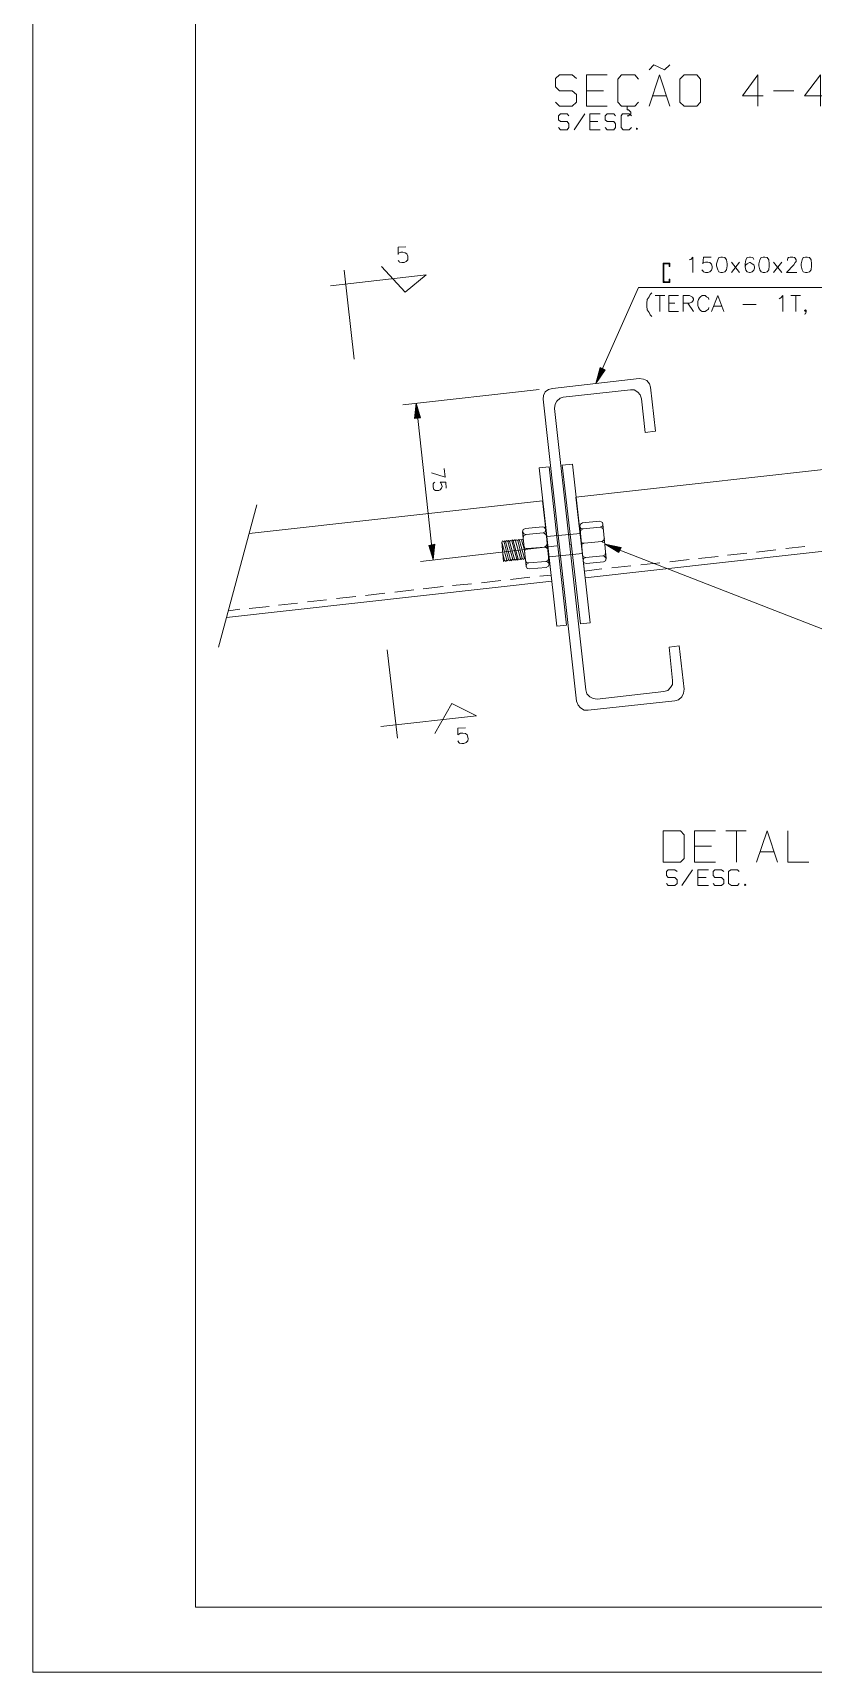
# Model space of a CAD drawing. Header units: millimetres. Extents: x 8 to 1677, y 56 to 1181.
# Drawn here: x 786.5 to 906.8, y 55.7 to 308.5 of the extents above; entities that cross this region are included whole.
import ezdxf

# ---------------------------------------------------------------- set-up
doc = ezdxf.new("R2010")
doc.units = ezdxf.units.MM
doc.header["$MEASUREMENT"] = 0
doc.layers.get('0').update_dxf_attribs({"linetype": 'CONTINUOUS'})

# ---------------------------------------------------------------- blocks, each defined once
blk = doc.blocks.new('MF31AE950')
at = {"color": 7, "linetype": 'Continuous', "lineweight": 9, "true_color": 0x000007}
blk.add_lwpolyline([(123.35, 1039.55), (123.35, 149.38), (123.35, 149.38)], dxfattribs=at)
blk = doc.blocks.new('MF31AED70')
at = {"color": 7, "linetype": 'Continuous', "lineweight": 20, "true_color": 0x000007}
blk.add_lwpolyline([(123.33, 1039.57), (405.41, 1039.57), (405.41, 1039.57)], dxfattribs=at)

msp = doc.modelspace()

# ---------------------------------------------------------------- hatches: boundary and pattern name
at = {"true_color": 0x000007}
for points in [[(874.73, 256.59), (873.29, 254.47), (873.96, 256.94)], [(845.6, 251.43), (846.28, 249.15), (845.35, 249.05)], [(848.23, 227.3), (847.55, 229.5), (848.48, 229.66)], [(876.84, 228.39), (874.73, 229.66), (877.19, 229.15)]]:
    msp.add_hatch(color=7, dxfattribs=at).paths.add_polyline_path(points)

# ---------------------------------------------------------------- linework, layer by layer
at = {"color": 7, "linetype": 'Continuous', "lineweight": 9, "true_color": 0x000007}
for points in [[(811.58, 65.73), (811.58, 639.87), (811.58, 639.87)], [(1666.59, 65.73), (811.58, 65.73), (811.58, 65.73)]]:
    msp.add_lwpolyline(points, dxfattribs=at)
at = {"color": 7, "linetype": 'Continuous', "lineweight": 20, "true_color": 0x000007}
for points in [[(881.51, 302.83), (882.27, 303.59), (883.87, 302.83), (884.71, 303.59)], [(867.1, 297.84), (867.7, 297.24), (869.65, 297.24), (870.33, 297.84), (870.33, 299.01), (869.65, 299.61), (867.7, 299.61), (867.1, 300.2), (867.1, 301.48), (867.7, 302.07), (869.65, 302.07), (870.33, 301.48)], [(871.85, 297.24), (871.85, 302.07), (875.07, 302.07)], [(879.89, 297.84), (879.31, 297.24), (877.27, 297.24), (876.68, 297.84), (876.68, 301.39), (877.27, 302.07), (879.31, 302.07), (879.89, 301.39)], [(881.51, 297.24), (883.11, 302.07), (884.71, 297.24)], [(898.28, 297.24), (898.28, 302.07), (895.9, 298.85), (899.12, 298.85)], [(907.92, 297.24), (907.92, 302.07), (905.47, 298.85), (908.68, 298.85)], [(874.48, 299.61), (871.85, 299.61), (871.85, 299.61)], [(884.12, 298.85), (882, 298.85), (882, 298.85)], [(900.72, 299.61), (903.85, 299.61), (903.85, 299.61)], [(867.53, 293.93), (867.86, 293.6), (868.89, 293.6), (869.13, 293.93), (869.13, 294.53), (868.89, 294.86), (867.86, 294.86), (867.53, 295.13), (867.53, 295.72), (867.86, 296.05), (868.89, 296.05), (869.13, 295.72)], [(869.98, 293.6), (871.6, 296.05), (871.6, 296.05)], [(871.85, 297.24), (875.07, 297.24), (875.07, 297.24)], [(872.36, 293.6), (872.36, 296.05), (873.96, 296.05)], [(874.73, 293.93), (875.07, 293.6), (876.08, 293.6), (876.33, 293.93), (876.33, 294.53), (876.08, 294.86), (875.07, 294.86), (874.73, 295.13), (874.73, 295.72), (875.07, 296.05), (876.08, 296.05), (876.33, 295.72)], [(878.79, 293.93), (878.45, 293.6), (877.52, 293.6), (877.19, 293.93), (877.19, 295.72), (877.44, 296.05), (878.45, 296.05), (878.79, 295.72)], [(878.12, 297.24), (878.12, 296.65), (878.36, 296.65), (878.71, 296.3), (878.71, 296.05), (878.36, 295.72), (878.12, 295.72)], [(873.63, 294.86), (872.36, 294.86), (872.36, 294.86)], [(872.36, 293.6), (873.96, 293.6), (873.96, 293.6)], [(842.8, 273.44), (842.97, 273.28), (843.05, 273.19), (843.4, 273.1), (843.73, 273.1), (844.08, 273.28), (844.33, 273.53), (844.33, 273.87), (844.33, 274.12), (844.16, 274.45), (843.9, 274.63), (843.57, 274.72), (843.23, 274.72), (842.89, 274.55), (842.8, 274.37), (842.8, 275.48), (844, 275.56)], [(888.27, 271.57), (888.27, 273.96), (887.94, 273.61), (887.69, 273.53)], [(889.63, 272), (889.81, 271.84), (889.89, 271.66), (890.22, 271.57), (890.57, 271.57), (890.9, 271.66), (891.15, 271.92), (891.25, 272.25), (891.25, 272.52), (891.15, 272.85), (890.9, 273.1), (890.57, 273.19), (890.22, 273.19), (889.89, 273.1), (889.81, 272.93), (889.89, 273.96), (891.07, 273.96)], [(894.21, 271.57), (895.48, 273.19), (895.48, 273.19)], [(894.21, 273.19), (895.48, 271.57), (895.48, 271.57)], [(896.33, 272.43), (896.41, 272.76), (896.66, 272.93), (897, 273.1), (897.09, 273.1), (897.42, 272.93), (897.68, 272.76), (897.76, 272.43), (897.76, 272.25), (897.68, 271.92), (897.42, 271.66), (897.09, 271.57), (897, 271.57), (896.66, 271.66), (896.41, 271.92), (896.33, 272.43), (896.33, 272.93), (896.41, 273.53), (896.66, 273.87), (897, 273.96), (897.17, 273.96), (897.5, 273.87), (897.68, 273.61)], [(900.72, 271.57), (902, 273.19), (902, 273.19)], [(900.72, 273.19), (902, 271.57), (902, 271.57)], [(902.84, 273.44), (902.84, 273.53), (902.92, 273.77), (903.01, 273.87), (903.27, 273.96), (903.69, 273.96), (903.95, 273.87), (904.03, 273.77), (904.2, 273.53), (904.2, 273.28), (904.03, 273.1), (903.85, 272.76), (902.68, 271.57), (904.28, 271.57)], [(832.38, 269.54), (847.12, 271.24), (847.12, 271.24)], [(836.02, 258.19), (834.5, 271.92), (834.5, 271.92)], [(843.9, 268.53), (840.26, 272.52), (840.26, 272.52)], [(847.12, 271.24), (843.9, 268.53), (843.9, 268.53)], [(883.79, 273.01), (883.71, 273.01), (883.71, 272.93)], [(883.71, 270.13), (883.71, 272.93), (883.71, 272.93)], [(883.79, 273.01), (884.63, 273.01), (884.63, 273.01)], [(883.87, 272.93), (883.79, 272.85), (883.79, 272.85)], [(883.79, 270.22), (883.79, 272.85), (883.79, 272.85)], [(883.87, 272.93), (884.55, 272.93), (884.55, 272.93)], [(884.63, 272.85), (884.55, 272.93), (884.55, 272.93)], [(884.71, 272.93), (884.71, 273.01), (884.63, 273.01)], [(884.63, 272.52), (884.63, 272.85), (884.63, 272.85)], [(884.63, 272.52), (884.71, 272.52), (884.71, 272.52)], [(884.63, 270.22), (884.63, 270.56), (884.63, 270.56)], [(884.63, 270.56), (884.71, 270.56), (884.71, 270.56)], [(884.71, 272.52), (884.71, 272.93), (884.71, 272.93)], [(884.71, 270.13), (884.71, 270.56), (884.71, 270.56)], [(881.92, 264.81), (881.67, 265.06), (881.51, 265.4), (881.24, 265.82), (881.16, 266.41), (881.16, 266.84), (881.24, 267.42), (881.51, 267.85), (881.67, 268.2), (881.92, 268.45)], [(882.43, 268.02), (883.95, 268.02), (883.95, 268.02)], [(883.19, 265.57), (883.19, 268.02), (883.19, 268.02)], [(883.71, 270.13), (883.71, 270.05), (883.79, 270.05)], [(883.79, 270.22), (883.87, 270.13), (883.87, 270.13)], [(883.79, 270.05), (884.63, 270.05), (884.63, 270.05)], [(883.87, 270.13), (884.55, 270.13), (884.55, 270.13)], [(884.55, 270.13), (884.63, 270.22), (884.63, 270.22)], [(884.55, 265.57), (884.55, 268.02), (886.07, 268.02)], [(884.63, 270.05), (884.71, 270.05), (884.71, 270.13)], [(886.75, 265.57), (886.75, 268.02), (887.77, 268.02), (888.11, 267.85), (888.19, 267.77), (888.35, 267.52), (888.35, 267.34), (888.19, 267.09), (888.11, 267.01), (887.77, 266.84), (886.75, 266.84)], [(890.74, 266.17), (890.65, 265.9), (890.39, 265.74), (890.14, 265.57), (889.71, 265.57), (889.46, 265.74), (889.3, 265.9), (889.13, 266.17), (889.03, 266.5), (889.03, 267.09), (889.13, 267.42), (889.3, 267.69), (889.46, 267.85), (889.71, 268.02), (890.14, 268.02), (890.39, 267.85), (890.65, 267.69), (890.74, 267.42)], [(891.15, 265.57), (892.09, 268.02), (893.02, 265.57)], [(902.16, 265.57), (902.16, 268.02), (901.83, 267.69), (901.57, 267.52)], [(903.35, 268.02), (904.88, 268.02), (904.88, 268.02)], [(904.12, 265.57), (904.12, 268.02), (904.12, 268.02)], [(885.48, 266.84), (884.55, 266.84), (884.55, 266.84)], [(884.55, 265.57), (886.07, 265.57), (886.07, 265.57)], [(887.51, 266.84), (888.35, 265.57), (888.35, 265.57)], [(892.69, 266.41), (891.5, 266.41), (891.5, 266.41)], [(895.98, 266.66), (898.01, 266.66), (898.01, 266.66)], [(905.47, 265.14), (905.64, 265.22), (905.72, 265.49), (905.72, 265.74), (905.64, 265.82), (905.47, 265.74), (905.64, 265.57), (905.72, 265.74)], [(866.6, 253.71), (866.01, 253.55), (865.5, 253.2), (865.25, 252.6), (865.17, 252.02)], [(866.6, 253.71), (879.98, 255.23), (879.98, 255.23)], [(868.29, 252.36), (878.63, 253.46), (878.63, 253.46)], [(880.32, 252.11), (880.15, 252.7), (879.8, 253.12), (879.22, 253.46), (878.63, 253.46)], [(881.75, 253.88), (881.59, 254.39), (881.16, 254.9), (880.66, 255.15), (879.98, 255.23)], [(882.52, 247.11), (881.75, 253.88), (881.75, 253.88)], [(845.6, 251.43), (845.35, 249.05), (845.35, 249.05)], [(845.6, 251.43), (846.28, 249.15), (846.28, 249.15)], [(870.33, 205.45), (865.17, 252.02), (865.17, 252.02)], [(868.29, 252.36), (867.78, 252.19), (867.28, 251.76), (867.02, 251.26), (866.94, 250.59)], [(871.76, 207.22), (866.94, 250.59), (866.94, 250.59)], [(880.91, 246.93), (880.32, 252.11), (880.32, 252.11)], [(845.35, 249.05), (846.28, 249.15), (846.28, 249.15)], [(870.24, 236.94), (962.2, 247.19), (962.2, 247.19)], [(880.91, 246.93), (882.52, 247.11), (882.52, 247.11)], [(866.09, 241.6), (864.57, 241.44), (864.57, 241.44)], [(867.28, 217.04), (864.57, 241.44), (864.57, 241.44)], [(868.8, 217.21), (866.09, 241.6), (866.09, 241.6)], [(868.13, 241.85), (869.73, 242.02), (869.73, 242.02)], [(868.13, 241.85), (870.92, 217.39), (870.92, 217.39)], [(869.73, 242.02), (872.44, 217.56), (872.44, 217.56)], [(815.12, 213.82), (821.04, 235.77), (821.04, 235.77)], [(865.07, 236.35), (819.85, 231.35), (819.85, 231.35)], [(866.52, 223.99), (865.07, 236.35), (865.07, 236.35)], [(871.68, 224.5), (870.24, 236.94), (870.24, 236.94)], [(871.25, 232.97), (870.92, 232.79), (870.84, 232.46)], [(873.88, 233.22), (871.25, 232.97), (871.25, 232.97)], [(871.68, 224.5), (958.65, 234.23), (958.65, 234.23)], [(874.39, 232.79), (874.31, 233.05), (874.13, 233.14), (873.88, 233.22)], [(873.96, 232.29), (874.31, 232.46), (874.39, 232.79)], [(874.89, 227.46), (874.39, 232.79), (874.39, 232.79)], [(858.9, 230.18), (858.81, 229.99), (858.81, 229.99)], [(859.15, 229.99), (858.9, 230.18), (858.9, 230.18)], [(859.23, 230.18), (859.15, 229.99), (859.15, 229.99)], [(859.39, 230.09), (859.23, 230.18), (859.23, 230.18)], [(859.49, 230.26), (859.39, 229.99), (859.39, 229.99)], [(860.17, 227.3), (859.39, 230.09), (859.39, 230.09)], [(859.74, 230.09), (859.49, 230.26), (859.49, 230.26)], [(859.82, 230.26), (859.74, 230.09), (859.74, 230.09)], [(860.5, 227.3), (859.74, 230.09), (859.74, 230.09)], [(859.99, 230.09), (859.82, 230.26), (859.82, 230.26)], [(860.17, 230.26), (859.99, 230.09), (859.99, 230.09)], [(860.75, 227.38), (859.99, 230.09), (859.99, 230.09)], [(860.34, 230.18), (860.17, 230.26), (860.17, 230.26)], [(860.42, 230.34), (860.34, 230.09), (860.34, 230.09)], [(861.1, 227.38), (860.34, 230.18), (860.34, 230.18)], [(860.58, 230.18), (860.42, 230.34), (860.42, 230.34)], [(860.75, 230.34), (860.58, 230.18), (860.58, 230.18)], [(861.34, 227.38), (860.58, 230.18), (860.58, 230.18)], [(860.93, 230.18), (860.75, 230.34), (860.75, 230.34)], [(861.01, 230.34), (860.93, 230.18), (860.93, 230.18)], [(861.69, 227.46), (860.93, 230.18), (860.93, 230.18)], [(861.26, 230.26), (861.01, 230.34), (861.01, 230.34)], [(861.34, 230.42), (861.26, 230.26), (861.26, 230.26)], [(861.94, 227.46), (861.26, 230.26), (861.26, 230.26)], [(861.51, 230.26), (861.34, 230.42), (861.34, 230.42)], [(861.61, 230.42), (861.51, 230.26), (861.51, 230.26)], [(862.29, 227.46), (861.51, 230.26), (861.51, 230.26)], [(861.86, 230.34), (861.61, 230.42), (861.61, 230.42)], [(861.94, 230.42), (861.86, 230.26), (861.86, 230.26)], [(862.29, 228.74), (861.86, 230.34), (861.86, 230.34)], [(862.11, 230.34), (861.94, 230.42), (861.94, 230.42)], [(862.45, 232.11), (862.11, 231.95), (862.02, 231.61)], [(862.02, 231.61), (862.19, 231.27), (862.54, 231.18)], [(862.54, 226.27), (862.02, 231.61), (862.02, 231.61)], [(862.54, 231.18), (862.19, 231.02), (862.11, 230.67)], [(862.45, 232.11), (865.07, 232.38), (865.07, 232.38)], [(862.54, 231.18), (865.17, 231.43), (865.17, 231.43)], [(865.58, 231.95), (865.5, 232.11), (865.33, 232.29), (865.07, 232.38)], [(865.17, 231.43), (865.5, 231.61), (865.58, 231.95)], [(865.66, 231.02), (865.58, 231.18), (865.41, 231.35), (865.17, 231.43)], [(866.09, 226.62), (865.58, 231.95), (865.58, 231.95)], [(870.92, 231.35), (865.74, 230.85), (865.74, 230.85)], [(865.74, 230.67), (865.74, 230.75), (865.74, 230.75)], [(870.84, 232.46), (871, 232.11), (871.33, 232.03)], [(871.33, 227.12), (870.84, 232.46), (870.84, 232.46)], [(871.33, 232.03), (871, 231.86), (870.92, 231.53)], [(870.92, 231.18), (870.92, 231.27), (870.92, 231.27)], [(871, 230.26), (871.17, 229.91), (871.52, 229.83)], [(873.96, 232.29), (871.33, 232.03), (871.33, 232.03)], [(874.21, 230.09), (871.52, 229.83), (871.52, 229.83)], [(874.48, 231.86), (874.39, 232.11), (874.21, 232.21), (873.96, 232.29)], [(874.21, 230.09), (874.48, 230.26), (874.64, 230.59)], [(874.73, 229.66), (874.64, 229.91), (874.39, 229.99), (874.21, 230.09)], [(848.48, 229.66), (847.55, 229.5), (847.55, 229.5)], [(848.23, 227.3), (847.55, 229.5), (847.55, 229.5)], [(848.23, 227.3), (848.48, 229.66), (848.48, 229.66)], [(858.81, 229.99), (859.06, 227.03), (859.06, 227.03)], [(859.58, 227.2), (858.81, 229.99), (858.81, 229.99)], [(859.23, 227.2), (858.98, 228.22), (858.98, 228.22)], [(859.82, 227.3), (859.15, 229.99), (859.15, 229.99)], [(861.94, 227.55), (861.86, 227.3), (861.86, 227.3)], [(862.19, 229.42), (862.37, 229.07), (862.7, 228.99)], [(862.29, 227.55), (862.19, 227.3), (862.19, 227.3)], [(862.7, 228.99), (862.37, 228.82), (862.29, 228.47)], [(862.7, 228.99), (865.41, 229.23), (865.41, 229.23)], [(865.41, 229.23), (865.66, 229.42), (865.84, 229.75)], [(865.93, 228.82), (865.84, 228.99), (865.58, 229.15), (865.41, 229.23)], [(865.58, 227.03), (865.93, 227.2), (866.01, 227.55)], [(871.25, 228.22), (866.09, 227.71), (866.09, 227.71)], [(871.52, 229.83), (871.17, 229.66), (871.09, 229.32)], [(871.25, 228.06), (871.42, 227.71), (871.76, 227.63)], [(871.76, 227.63), (871.42, 227.46), (871.33, 227.12)], [(874.39, 227.88), (871.76, 227.63), (871.76, 227.63)], [(874.39, 227.88), (874.73, 228.06), (874.81, 228.39)], [(874.89, 227.46), (874.81, 227.63), (874.64, 227.79), (874.39, 227.88)], [(889.13, 227.46), (892.17, 227.79), (892.17, 227.79)], [(893.61, 227.98), (896.57, 228.31), (896.57, 228.31)], [(898.1, 228.47), (901.06, 228.82), (901.06, 228.82)], [(902.59, 228.99), (905.55, 229.32), (905.55, 229.32)], [(859.06, 227.03), (859.23, 227.2), (859.23, 227.2)], [(859.49, 227.03), (859.23, 227.2), (859.23, 227.2)], [(859.58, 227.3), (859.49, 227.03), (859.49, 227.03)], [(859.74, 227.12), (859.58, 227.2), (859.58, 227.2)], [(859.82, 227.3), (859.74, 227.12), (859.74, 227.12)], [(860.07, 227.12), (859.82, 227.3), (859.82, 227.3)], [(860.17, 227.3), (860.07, 227.12), (860.07, 227.12)], [(860.34, 227.12), (860.17, 227.3), (860.17, 227.3)], [(860.42, 227.38), (860.34, 227.12), (860.34, 227.12)], [(860.67, 227.2), (860.5, 227.3), (860.5, 227.3)], [(860.75, 227.38), (860.67, 227.2), (860.67, 227.2)], [(861.01, 227.2), (860.75, 227.38), (860.75, 227.38)], [(861.1, 227.46), (861.01, 227.2), (861.01, 227.2)], [(861.26, 227.2), (861.1, 227.38), (861.1, 227.38)], [(861.34, 227.46), (861.26, 227.2), (861.26, 227.2)], [(861.61, 227.3), (861.34, 227.38), (861.34, 227.38)], [(861.69, 227.46), (861.61, 227.3), (861.61, 227.3)], [(861.86, 227.3), (861.69, 227.46), (861.69, 227.46)], [(862.19, 227.3), (861.94, 227.46), (861.94, 227.46)], [(862.37, 227.46), (862.29, 227.46), (862.29, 227.46)], [(862.45, 227.2), (862.62, 226.87), (862.95, 226.79)], [(862.95, 226.79), (862.62, 226.62), (862.54, 226.19)], [(862.54, 226.27), (862.7, 225.94), (863.05, 225.86)], [(862.95, 226.79), (865.58, 227.03), (865.58, 227.03)], [(863.05, 225.86), (865.66, 226.11), (865.66, 226.11)], [(866.09, 226.62), (866.01, 226.79), (865.84, 226.95), (865.58, 227.03)], [(865.66, 226.11), (866.01, 226.27), (866.09, 226.62)], [(871.33, 227.12), (871.52, 226.79), (871.85, 226.7)], [(871.52, 225.51), (874.21, 225.86), (874.21, 225.86)], [(874.48, 226.95), (871.85, 226.7), (871.85, 226.7)], [(874.48, 226.95), (874.81, 227.12), (874.89, 227.46)], [(875.75, 226.02), (878.71, 226.36), (878.71, 226.36)], [(880.23, 226.52), (883.19, 226.79), (883.19, 226.79)], [(884.71, 226.95), (887.69, 227.3), (887.69, 227.3)], [(866.52, 223.99), (816.37, 218.4), (816.37, 218.4)], [(845.25, 222.63), (842.29, 222.29), (842.29, 222.29)], [(849.75, 223.15), (846.69, 222.8), (846.69, 222.8)], [(854.15, 223.56), (851.19, 223.31), (851.19, 223.31)], [(858.63, 224.07), (855.67, 223.74), (855.67, 223.74)], [(863.13, 224.59), (860.17, 224.24), (860.17, 224.24)], [(866.34, 224.92), (864.65, 224.75), (864.65, 224.75)], [(822.91, 220.09), (819.85, 219.76), (819.85, 219.76)], [(827.31, 220.6), (824.35, 220.27), (824.35, 220.27)], [(831.79, 221.11), (828.83, 220.77), (828.83, 220.77)], [(836.29, 221.63), (833.31, 221.28), (833.31, 221.28)], [(840.77, 222.12), (837.81, 221.79), (837.81, 221.79)], [(818.41, 219.67), (816.64, 219.41), (816.64, 219.41)], [(870.92, 217.39), (872.44, 217.56), (872.44, 217.56)], [(868.8, 217.21), (867.28, 217.04), (867.28, 217.04)], [(841.12, 213.41), (842.72, 199.78), (842.72, 199.78)], [(884.63, 213.82), (886.15, 214), (886.15, 214)], [(885.14, 208.66), (884.63, 213.82), (884.63, 213.82)], [(886.91, 207.3), (886.15, 214), (886.15, 214)], [(883.79, 206.97), (884.38, 207.14), (884.8, 207.57), (885.14, 208.06), (885.14, 208.66)], [(851.11, 205.1), (848.48, 200.46), (848.48, 200.46)], [(854.91, 203.23), (851.11, 205.1), (851.11, 205.1)], [(870.33, 205.45), (870.57, 204.85), (870.92, 204.42), (871.52, 204.09), (872.1, 204.09)], [(871.76, 207.22), (871.93, 206.62), (872.36, 206.13), (872.87, 205.86), (873.53, 205.78)], [(872.1, 204.09), (885.48, 205.53), (885.48, 205.53)], [(873.53, 205.78), (883.79, 206.97), (883.79, 206.97)], [(885.48, 205.53), (886.07, 205.7), (886.58, 206.13), (886.83, 206.71), (886.91, 207.3)], [(840.17, 201.55), (854.91, 203.23), (854.91, 203.23)], [(852.03, 199.35), (852.2, 199.1), (852.28, 199), (852.63, 198.92), (852.96, 198.92), (853.31, 199.1), (853.56, 199.35), (853.64, 199.68), (853.56, 199.94), (853.47, 200.27), (853.22, 200.46), (852.79, 200.54), (852.46, 200.54), (852.2, 200.36), (852.03, 200.27), (852.03, 201.3), (853.22, 201.38)], [(888.54, 180.62), (888.54, 185.45), (891.74, 185.45)], [(893.36, 185.45), (896.49, 185.45), (896.49, 185.45)], [(894.97, 180.62), (894.97, 185.45), (894.97, 185.45)], [(898.1, 180.62), (899.72, 185.45), (901.32, 180.62)], [(906.15, 180.62), (902.92, 180.62), (902.92, 185.45)], [(891.15, 183.09), (888.54, 183.09), (888.54, 183.09)], [(900.81, 182.25), (898.69, 182.25), (898.69, 182.25)], [(888.54, 180.62), (891.74, 180.62), (891.74, 180.62)], [(884.22, 177.33), (884.47, 177.07), (885.48, 177.07), (885.82, 177.33), (885.82, 177.93), (885.48, 178.26), (884.47, 178.26), (884.22, 178.61), (884.22, 179.19), (884.47, 179.45), (885.48, 179.45), (885.82, 179.19)], [(886.58, 177.07), (888.19, 179.45), (888.19, 179.45)], [(889.03, 177.07), (889.03, 179.45), (890.65, 179.45)], [(890.31, 178.26), (889.03, 178.26), (889.03, 178.26)], [(889.03, 177.07), (890.65, 177.07), (890.65, 177.07)], [(891.41, 177.33), (891.66, 177.07), (892.69, 177.07), (893.02, 177.33), (893.02, 177.93), (892.69, 178.26), (891.66, 178.26), (891.41, 178.61), (891.41, 179.19), (891.66, 179.45), (892.69, 179.45), (893.02, 179.19)], [(895.38, 177.33), (895.13, 177.07), (894.21, 177.07), (893.78, 177.33), (893.78, 179.19), (894.13, 179.45), (895.13, 179.45), (895.38, 179.19)]]:
    msp.add_lwpolyline(points, dxfattribs=at)
for points in [[(886.91, 302.07), (888.87, 302.07), (889.46, 301.39), (889.46, 297.84), (888.87, 297.24), (886.91, 297.24), (886.24, 297.84), (886.24, 301.39)], [(879.64, 293.6), (879.55, 293.77), (879.64, 293.85), (879.72, 293.77)], [(892.59, 273.96), (892.85, 273.96), (893.18, 273.87), (893.45, 273.53), (893.53, 272.93), (893.53, 272.6), (893.45, 272), (893.18, 271.66), (892.85, 271.57), (892.59, 271.57), (892.26, 271.66), (892.09, 272), (891.93, 272.6), (891.93, 272.93), (892.09, 273.53), (892.26, 273.87)], [(899.12, 273.96), (899.37, 273.96), (899.72, 273.87), (899.96, 273.53), (900.05, 272.93), (900.05, 272.6), (899.96, 272), (899.72, 271.66), (899.37, 271.57), (899.12, 271.57), (898.77, 271.66), (898.61, 272), (898.44, 272.6), (898.44, 272.93), (898.61, 273.53), (898.77, 273.87)], [(905.64, 273.96), (905.89, 273.96), (906.23, 273.87), (906.48, 273.53), (906.56, 272.93), (906.56, 272.6), (906.48, 272), (906.23, 271.66), (905.89, 271.57), (905.64, 271.57), (905.29, 271.66), (905.12, 272), (904.96, 272.6), (904.96, 272.93), (905.12, 273.53), (905.29, 273.87)], [(883.71, 180.62), (883.71, 185.45), (886.34, 185.45), (886.91, 184.86), (886.91, 181.22), (886.34, 180.62)], [(896.33, 177.07), (896.24, 177.17), (896.33, 177.25), (896.41, 177.17)]]:
    msp.add_lwpolyline(points, close=True, dxfattribs=at)
at = {"color": 7, "linetype": 'Continuous', "lineweight": 5, "true_color": 0x000007}
for points in [[(874.31, 256.75), (879.89, 269.29), (879.89, 269.29)], [(879.89, 269.29), (918.09, 269.29), (918.09, 269.29)], [(864.57, 253.55), (843.57, 251.16), (843.57, 251.16)], [(845.6, 251.43), (848.23, 227.3), (848.23, 227.3)], [(847.96, 240.68), (850.08, 240), (849.92, 241.34)], [(848.48, 239.22), (848.31, 239.14), (848.23, 238.97), (848.23, 238.73), (848.23, 238.46), (848.31, 238.13), (848.56, 237.97), (848.81, 237.97), (849.07, 237.97), (849.32, 238.05), (849.49, 238.3), (849.59, 238.56), (849.49, 238.89), (849.4, 239.14), (849.32, 239.22), (850.16, 239.22), (850.25, 238.3)], [(867.28, 229.42), (846.28, 227.03), (846.28, 227.03)], [(869.56, 229.66), (869.22, 229.58), (869.22, 229.58)], [(877.01, 228.74), (912.24, 215.01), (912.24, 215.01)]]:
    msp.add_lwpolyline(points, dxfattribs=at)
for points in [[(874.73, 256.59), (873.29, 254.47), (873.96, 256.94)], [(845.6, 251.43), (846.28, 249.15), (845.35, 249.05)], [(848.23, 227.3), (847.55, 229.5), (848.48, 229.66)], [(876.84, 228.39), (874.73, 229.66), (877.19, 229.15)]]:
    msp.add_lwpolyline(points, close=True, dxfattribs=at)

# ---------------------------------------------------------------- block references
at = {"color": 7, "true_color": 0xffffff, "rotation": 89.99999999999999}
for name in ['MF31AED70', 'MF31AE950']:
    msp.add_blockref(name, (1826.06, -67.61), dxfattribs=at)

doc.saveas('drawing.dxf')
